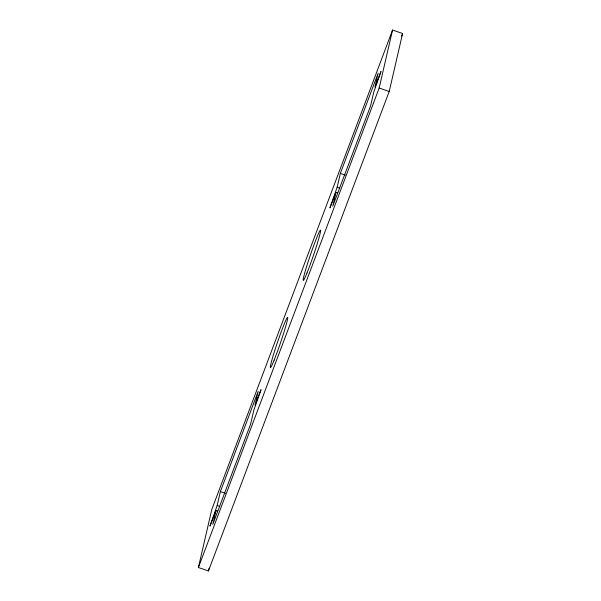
<?xml version="1.0" encoding="UTF-8"?>
<svg xmlns="http://www.w3.org/2000/svg" width="601" height="601" viewBox="0 0 601 601"><rect width="100%" height="100%" fill="white"/><g stroke="black" fill="none" stroke-linecap="round" stroke-linejoin="round"><path stroke-width="0.9" d="M198.398 567.517L211.785 509.528L392.551 30.05L402.602 33.483L389.215 91.472L208.449 570.95L198.398 567.517L379.163 88.031L392.551 30.05M216.007 510.534L212.807 524.395L250.609 424.141L253.81 410.28L261.037 389.643L254.974 405.232L258.175 391.371L220.372 491.626L217.171 505.494L209.944 526.123L216.007 510.534L217.682 511.105M208.449 570.95L209.073 568.23M335.974 192.328L332.774 206.196L370.569 105.941L373.777 92.073L380.996 71.444L374.934 87.032L378.142 73.164L340.339 173.426L337.138 187.287L329.911 207.923L335.974 192.328L337.649 192.906M401.611 36.12L402.602 33.483M379.163 88.031L389.215 91.472M340.339 173.426L345.365 175.139M337.138 187.287L339.655 188.151M220.372 491.626L225.405 493.338M217.171 505.494L219.688 506.35M306.968 273.012A26.602 1.51 -71.1 0 0 320.596 230.882A26.602 1.51 -71.1 0 0 308.155 261.69A26.602 1.51 -71.1 0 0 306.968 273.012M274.101 360.187A26.602 1.51 -71.1 0 0 287.729 318.057A26.602 1.51 -71.1 0 0 275.288 348.873A26.602 1.51 -71.1 0 0 274.101 360.187"/></g></svg>
